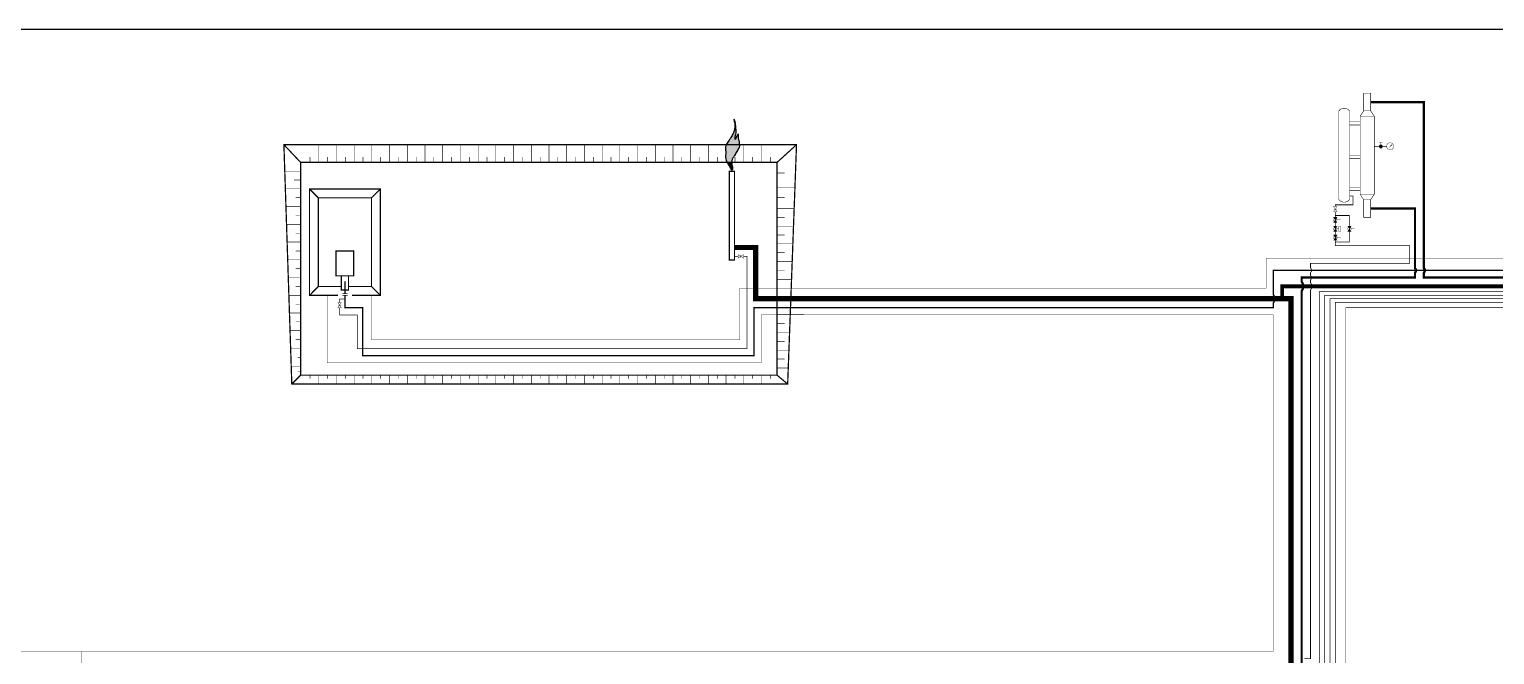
# Model space of a CAD drawing. Header units: millimetres. Extents: x 0 to 2500, y 0 to 1760.
# Drawn here: x 427 to 1254, y 1407 to 1760 of the extents above; entities that cross this region are included whole.
import ezdxf

# ---------------------------------------------------------------- set-up
doc = ezdxf.new("R2010")
doc.units = ezdxf.units.MM
doc.linetypes.add('ACAD_ISO04W100', pattern=[30, 24, -3, 0, -3])
for name, color, linetype in [('Емкости', 7, 'Continuous'), ('Задвижки 50', 7, 'Continuous'), ('Изм.приб.', 7, 'Continuous'), ('Краны 15', 7, 'Continuous'), ('Краны шар.пн.прив.50', 7, 'Continuous'), ('Краны шар.ручн.50', 7, 'Continuous'), ('Площадки', 7, 'Continuous'), ('Трубы 108', 7, 'Continuous'), ('Трубы 159', 7, 'Continuous'), ('Трубы 325', 7, 'Continuous'), ('Трубы 530', 7, 'Continuous'), ('Трубы 57', 7, 'Continuous'), ('Штрих пункт.', 7, 'ACAD_ISO04W100')]:
    doc.layers.add(name, color=color, linetype=linetype)

# ---------------------------------------------------------------- blocks, each defined once
blk = doc.blocks.new('Задвижка 50')
at = {"layer": 'Задвижки 50', "const_width": 0.2}
blk.add_lwpolyline([(3, -1), (3, 1), (0, -1), (0, 1)], close=True, dxfattribs=at)
blk.add_lwpolyline([(1.5, 1), (1.5, -1)], dxfattribs=at)
blk = doc.blocks.new('Пересеч. 159-108')
at = {"layer": 'Трубы 159'}
blk.add_lwpolyline([(-1.5, 0, 1.3, 1.3, -0.192582), (-1, -0.2, 1.3, 1.3, 0.192582), (0, -0.6, 1.3, 1.3, 0.192582), (1, -0.2, 1.3, 1.3, -0.192582), (1.5, 0, 0, 0, 0)], format="xyseb", dxfattribs=at)
blk = doc.blocks.new('Изм.приб.')
at = {"layer": 'Изм.приб.', "const_width": 0.2}
blk.add_lwpolyline([(-2, 0, 1), (2, 0, 1), (-2, 0, 0.780776)], format="xyb", dxfattribs=at)
at = {"layer": 'Изм.приб.', "const_width": 0.1}
blk.add_lwpolyline([(0.21, 0.21), (-0.71, -0.71)], dxfattribs=at)
at = {"layer": 'Изм.приб.'}
blk.add_solid([(0.01, 0.41), (1.41, 1.41), (0.41, 0.01)], dxfattribs=at)
blk = doc.blocks.new('Кран 15')
at = {"layer": 'Краны 15'}
blk.add_hatch(color=256, dxfattribs=at).paths.add_polyline_path([(-0.75, 0.75, 1), (0.75, 0.75, 1)])
at = {"layer": 'Краны 15', "const_width": 0.2}
for points in [[(-2.25, 1.75), (-2.25, -0.25)], [(-0.75, 0.75), (-2.25, 0.75)]]:
    blk.add_lwpolyline(points, dxfattribs=at)
at = {"layer": 'Краны 15'}
blk.add_lwpolyline([(-0.75, 0.75, 1), (0.75, 0.75, 1), (-0.75, 0.75, 1)], format="xyb", dxfattribs=at)
blk = doc.blocks.new('Кран шар.ручн.50 непрох.')
at = {"layer": 'Краны шар.ручн.50'}
h = blk.add_hatch(color=256, dxfattribs=at)
h.paths.add_polyline_path([(0, 1), (0, -1), (1.5, 0)])
h.paths.add_polyline_path([(1.5, 0), (3, -1), (3, 1)])
blk.add_hatch(color=256, dxfattribs=at).paths.add_polyline_path([(3, -1), (3, 1), (1.5, 0)])
at = {"layer": 'Краны шар.ручн.50', "const_width": 0.2}
blk.add_lwpolyline([(0, 1), (0, -1), (3, 1), (3, -1)], close=True, dxfattribs=at)
for points in [[(2.33, 0.55, 0.535184), (0.67, 0.55, 0.535184)], [(0.67, -0.55, 0.535184), (2.33, -0.55, 0.535184)]]:
    blk.add_lwpolyline(points, format="xyb", dxfattribs=at)
blk.add_lwpolyline([(1.5, 0), (1.5, 3)], dxfattribs=at)
blk = doc.blocks.new('Кран шар.пн.прив.50')
at = {"layer": 'Краны шар.пн.прив.50'}
h = blk.add_hatch(color=256, dxfattribs=at)
h.paths.add_polyline_path([(0, 1), (0, -1), (1.5, 0)])
h.paths.add_polyline_path([(3, -1), (3, 1), (1.5, 0)])
at = {"layer": 'Краны шар.пн.прив.50', "const_width": 0.2}
for points in [[(0, 3), (3, 3), (3, 2), (0, 2)], [(3, -1), (3, 1), (0, -1), (0, 1)]]:
    blk.add_lwpolyline(points, close=True, dxfattribs=at)
blk.add_lwpolyline([(0.5, 0, 1), (2.5, 0, 1), (0.5, 0, 4.236068)], format="xyb", dxfattribs=at)
blk.add_lwpolyline([(1.5, 2), (1.5, 0)], dxfattribs=at)
blk = doc.blocks.new('Пересеч. 108-325')
at = {"layer": 'Трубы 108', "const_width": 0.8}
blk.add_lwpolyline([(-2.5, 0, -0.192582), (-2, -0.2, 0.192582), (0, -1, 0.192582), (2, -0.2, -0.192582), (2.5, 0)], format="xyb", dxfattribs=at)
blk = doc.blocks.new('Пересеч. 159-325')
at = {"layer": 'Трубы 159', "const_width": 1.3}
blk.add_lwpolyline([(-3, 0, -0.140055), (-2.3, -0.2, 0.131327), (0, -0.9, 0.131327), (2.3, -0.2, -0.140055), (3, 0)], format="xyb", dxfattribs=at)
blk = doc.blocks.new('Пересеч. 57-108')
at = {"layer": 'Трубы 57', "const_width": 0.4}
blk.add_lwpolyline([(-1.4, 0, -0.236068), (-1, -0.2, 0.236068), (0, -0.7, 0.236068), (1, -0.2, -0.236068), (1.4, 0)], format="xyb", dxfattribs=at)
blk = doc.blocks.new('Пересеч. 57-219')
at = {"layer": 'Трубы 57', "const_width": 0.4}
blk.add_lwpolyline([(-2, 0, -0.236068), (-1.8, -0.1, 0.236068), (0, -1, 0.236068), (1.8, -0.1, -0.236068), (2, 0)], format="xyb", dxfattribs=at)

msp = doc.modelspace()

# ---------------------------------------------------------------- hatches: boundary and pattern name
at = {"layer": 'Площадки'}
h = msp.add_hatch(color=256, dxfattribs=at)
edge = h.paths.add_edge_path()
edge.add_spline(control_points=[(827.68, 1694.94), (827.65, 1695.25), (827.53, 1695.99), (827.42, 1697.25), (827.06, 1698.48), (826.9, 1699.61), (827, 1700.23), (827.03, 1701.01), (826.23, 1700.38), (825.96, 1699.61), (824.98, 1697.1), (825.12, 1698.87), (825.1, 1699.76), (825.6, 1700.95), (825.7, 1702.56), (825.55, 1704.37), (825.41, 1706.17), (825.19, 1707.63), (824.81, 1708.59), (824.68, 1709.07), (824.37, 1709.32), (824.47, 1708.73), (824.87, 1707.86), (825.07, 1705.72), (824.82, 1703.34), (823.93, 1701.09), (822.89, 1699.17), (821.57, 1697.2), (820.56, 1695.92), (820.11, 1695.01), (820.07, 1694.94)], knot_values=[14.781999, 14.781999, 14.781999, 14.781999, 15.705823, 17.003175, 18.55023, 19.618821, 20.236614, 20.687558, 21.263683, 22.165701, 24.167039, 25.006024, 25.902686, 27.12432, 28.699397, 30.716066, 32.569448, 34.105325, 35.166629, 35.541881, 35.743636, 35.967365, 36.728166, 39.322866, 41.744178, 44.009426, 46.487256, 48.302597, 51.126465, 51.347794, 51.347794, 51.347794, 51.347794], degree=3, periodic=0)
edge.add_line((820.07, 1694.94), (827.68, 1694.94))
edge = h.paths.add_edge_path()
edge.add_spline(control_points=[(823.36, 1684.94), (823.36, 1684.97), (823.38, 1685.35), (823.45, 1686.03), (823.65, 1687.24), (824.73, 1688.57), (825.93, 1690.49), (827.04, 1692.43), (827.7, 1693.99), (827.69, 1694.73), (827.68, 1694.94)], knot_values=[51.347794, 51.347794, 51.347794, 51.347794, 51.426724, 52.550953, 53.351803, 55.059628, 57.52681, 60.205521, 61.797478, 62.443748, 62.443748, 62.443748, 62.443748], degree=3, periodic=0)
edge.add_line((827.68, 1694.94), (820.07, 1694.94))
edge.add_spline(control_points=[(820.07, 1694.94), (819.89, 1694.56), (819.64, 1693.87), (819.58, 1692.5), (819.97, 1690.27), (819.38, 1687.46), (820.17, 1685.59), (820.52, 1684.94)], knot_values=[4.533742, 4.533742, 4.533742, 4.533742, 5.798672, 6.695338, 8.607537, 12.607537, 14.781999, 14.781999, 14.781999, 14.781999], degree=3, periodic=0)
edge.add_line((820.52, 1684.94), (823.36, 1684.94))
h = msp.add_hatch(color=256, dxfattribs=at)
edge = h.paths.add_edge_path()
edge.add_spline(control_points=[(820.52, 1684.94), (820.89, 1684.26), (821.78, 1682.96), (822.58, 1681.66), (822.77, 1680.94), (822.83, 1680.71), (824.34, 1680.61), (823.42, 1683.09), (823.33, 1684.29), (823.36, 1684.94)], knot_values=[62.443748, 62.443748, 62.443748, 62.443748, 64.741422, 66.97749, 66.97749, 66.97749, 67.689616, 69.826498, 71.884748, 71.884748, 71.884748, 71.884748], degree=3, periodic=0)
edge.add_line((823.36, 1684.94), (820.52, 1684.94))

# ---------------------------------------------------------------- linework, layer by layer
msp.add_lwpolyline([(0, 0), (2500, 0), (2500, 1760), (0, 1760)], close=True)
at = {"layer": 'Емкости', "const_width": 0.3}
for points in [[(1180, 1724), (1184, 1724), (1184, 1714), (1180, 1714)], [(1178, 1711), (1186, 1711), (1186, 1667), (1178, 1667)], [(1180, 1664), (1184, 1664), (1184, 1654), (1180, 1654)]]:
    msp.add_lwpolyline(points, close=True, dxfattribs=at)
for points in [[(1172, 1714, 0.5), (1166, 1714)], [(1166, 1664, 0.5), (1172, 1664)]]:
    msp.add_lwpolyline(points, format="xyb", dxfattribs=at)
for points in [[(1166, 1664), (1166, 1714)], [(1172, 1714), (1172, 1664)], [(1180, 1714), (1178, 1711)], [(1184, 1714), (1186, 1711)], [(1172, 1708), (1178, 1708)], [(1172, 1706), (1178, 1706)], [(1172, 1689), (1178, 1689)], [(1172, 1687), (1178, 1687)], [(1172, 1671), (1178, 1671)], [(1172, 1669), (1178, 1669)], [(1178, 1667), (1180, 1664)], [(1186, 1667), (1184, 1664)]]:
    msp.add_lwpolyline(points, dxfattribs=at)
at = {"layer": 'Площадки', "const_width": 0.7}
for points in [[(570.31, 1694.94), (574.77, 1559.94), (854.77, 1559.94), (859.77, 1694.94)], [(579.77, 1684.94), (848.77, 1684.94), (848.77, 1564.94), (579.77, 1564.94)], [(821.77, 1679.94), (824.77, 1679.94), (824.77, 1629.94), (821.77, 1629.94)], [(599.77, 1634.94), (609.77, 1634.94), (609.77, 1620.94), (599.77, 1620.94)], [(602.77, 1620.94), (606.77, 1620.94), (606.77, 1612.94), (602.77, 1612.94)]]:
    msp.add_lwpolyline(points, close=True, dxfattribs=at)
at = {"layer": 'Площадки'}
for points, const_width in [([(579.77, 1684.94), (570.31, 1694.94)], 0.7), ([(585, 1685), (585, 1688)], 0.3), ([(590, 1685), (590, 1695)], 0.3), ([(595, 1685), (595, 1688)], 0.3), ([(600, 1685), (600, 1695)], 0.3), ([(605, 1685), (605, 1688)], 0.3), ([(610, 1685), (610, 1695)], 0.3), ([(615, 1685), (615, 1688)], 0.3), ([(620, 1685), (620, 1695)], 0.3), ([(625, 1685), (625, 1688)], 0.3), ([(630, 1685), (630, 1695)], 0.3), ([(635, 1685), (635, 1688)], 0.3), ([(640, 1685), (640, 1695)], 0.3), ([(645, 1685), (645, 1688)], 0.3), ([(650, 1685), (650, 1695)], 0.3), ([(655, 1685), (655, 1688)], 0.3), ([(660, 1685), (660, 1695)], 0.3), ([(665, 1685), (665, 1688)], 0.3), ([(670, 1685), (670, 1695)], 0.3), ([(675, 1685), (675, 1688)], 0.3), ([(680, 1685), (680, 1695)], 0.3), ([(685, 1685), (685, 1688)], 0.3), ([(690, 1685), (690, 1695)], 0.3), ([(695, 1685), (695, 1688)], 0.3), ([(700, 1685), (700, 1695)], 0.3), ([(705, 1685), (705, 1688)], 0.3), ([(710, 1685), (710, 1695)], 0.3), ([(715, 1685), (715, 1688)], 0.3), ([(720, 1685), (720, 1695)], 0.3), ([(725, 1685), (725, 1688)], 0.3), ([(730, 1685), (730, 1695)], 0.3), ([(735, 1685), (735, 1688)], 0.3), ([(740, 1685), (740, 1695)], 0.3), ([(745, 1685), (745, 1688)], 0.3), ([(750, 1685), (750, 1695)], 0.3), ([(755, 1685), (755, 1688)], 0.3), ([(760, 1685), (760, 1695)], 0.3), ([(765, 1685), (765, 1688)], 0.3), ([(770, 1685), (770, 1695)], 0.3), ([(775, 1685), (775, 1688)], 0.3), ([(780, 1685), (780, 1695)], 0.3), ([(785, 1685), (785, 1688)], 0.3), ([(790, 1685), (790, 1695)], 0.3), ([(795, 1685), (795, 1688)], 0.3), ([(800, 1685), (800, 1695)], 0.3), ([(805, 1685), (805, 1688)], 0.3), ([(810, 1685), (810, 1695)], 0.3), ([(815, 1685), (815, 1688)], 0.3), ([(825, 1685), (825, 1688)], 0.3), ([(830, 1685), (830, 1695)], 0.3), ([(835, 1685), (835, 1688)], 0.3), ([(840, 1685), (840, 1695)], 0.3), ([(845, 1685), (845, 1688)], 0.3), ([(848.77, 1684.94), (859.77, 1694.94)], 0.7), ([(580, 1680), (570.8, 1680)], 0.3), ([(580, 1675), (576, 1675)], 0.3), ([(849, 1679), (853, 1679)], 0.3), ([(580, 1670), (571.13, 1670)], 0.3), ([(580, 1665), (577, 1665)], 0.3), ([(584.77, 1669.94), (589.77, 1664.94)], 0.7), ([(600.77, 1609.94), (584.77, 1609.94), (584.77, 1669.94), (624.77, 1669.94), (624.77, 1609.94), (608.77, 1609.94)], 0.7), ([(602.77, 1614.94), (589.77, 1614.94), (589.77, 1664.94), (619.77, 1664.94), (619.77, 1614.94), (606.77, 1614.94)], 0.7), ([(624.77, 1669.94), (619.77, 1664.94)], 0.7), ([(849, 1671), (858.88, 1671)], 0.3), ([(849, 1665), (853, 1665)], 0.3), ([(580, 1660), (571.46, 1660)], 0.3), ([(580, 1655), (577, 1655)], 0.3), ([(849, 1659), (858.44, 1659)], 0.3), ([(580, 1650), (571.79, 1650)], 0.3), ([(849, 1654), (853, 1654)], 0.3), ([(849, 1649), (858.07, 1649)], 0.3), ([(580, 1640), (572.12, 1640)], 0.3), ([(580, 1645), (577, 1645)], 0.3), ([(849, 1644), (853, 1644)], 0.3), ([(849, 1639), (857.7, 1639)], 0.3), ([(580, 1630), (572.45, 1630)], 0.3), ([(580, 1635), (577, 1635)], 0.3), ([(849, 1634), (853, 1634)], 0.3), ([(580, 1625), (577, 1625)], 0.3), ([(849, 1629), (857.33, 1629)], 0.3), ([(849, 1624), (853, 1624)], 0.3), ([(580, 1620), (572.79, 1620)], 0.3), ([(580, 1615), (577, 1615)], 0.3), ([(584.77, 1609.94), (589.77, 1614.94)], 0.7), ([(619.77, 1614.94), (624.77, 1609.94)], 0.7), ([(849, 1619), (856.96, 1619)], 0.3), ([(580, 1610), (573.12, 1610)], 0.3), ([(849, 1609), (864, 1609)], 0.3), ([(580, 1600), (573.45, 1600)], 0.3), ([(580, 1605), (577, 1605)], 0.3), ([(849, 1599), (864, 1599)], 0.3), ([(580, 1590), (573.78, 1590)], 0.3), ([(580, 1595), (577, 1595)], 0.3), ([(849, 1594), (853, 1594)], 0.3), ([(849, 1589), (855.84, 1589)], 0.3), ([(580, 1585), (577, 1585)], 0.3), ([(849, 1584), (853, 1584)], 0.3), ([(580, 1580), (574.11, 1580)], 0.3), ([(580, 1575), (578, 1575)], 0.3), ([(849, 1579), (855.47, 1579)], 0.3), ([(849, 1574), (853, 1574)], 0.3), ([(580, 1570), (574.44, 1570)], 0.3), ([(579.77, 1564.94), (574.77, 1559.94)], 0.7), ([(580, 1567), (578, 1567)], 0.3), ([(585, 1565), (585, 1563)], 0.3), ([(590, 1565), (590, 1560)], 0.3), ([(595, 1565), (595, 1563)], 0.3), ([(600, 1565), (600, 1560)], 0.3), ([(605, 1565), (605, 1563)], 0.3), ([(610, 1565), (610, 1560)], 0.3), ([(615, 1565), (615, 1563)], 0.3), ([(620, 1565), (620, 1560)], 0.3), ([(625, 1565), (625, 1563)], 0.3), ([(630, 1565), (630, 1560)], 0.3), ([(635, 1565), (635, 1563)], 0.3), ([(640, 1565), (640, 1560)], 0.3), ([(645, 1565), (645, 1563)], 0.3), ([(650, 1565), (650, 1560)], 0.3), ([(655, 1565), (655, 1563)], 0.3), ([(660, 1565), (660, 1560)], 0.3), ([(665, 1565), (665, 1563)], 0.3), ([(670, 1565), (670, 1560)], 0.3), ([(675, 1565), (675, 1563)], 0.3), ([(680, 1565), (680, 1560)], 0.3), ([(685, 1565), (685, 1563)], 0.3), ([(690, 1565), (690, 1560)], 0.3), ([(695, 1565), (695, 1563)], 0.3), ([(700, 1565), (700, 1560)], 0.3), ([(705, 1565), (705, 1563)], 0.3), ([(710, 1565), (710, 1560)], 0.3), ([(715, 1565), (715, 1563)], 0.3), ([(720, 1565), (720, 1560)], 0.3), ([(725, 1565), (725, 1563)], 0.3), ([(730, 1565), (730, 1560)], 0.3), ([(735, 1565), (735, 1563)], 0.3), ([(740, 1565), (740, 1560)], 0.3), ([(745, 1565), (745, 1563)], 0.3), ([(750, 1565), (750, 1560)], 0.3), ([(755, 1565), (755, 1563)], 0.3), ([(760, 1565), (760, 1560)], 0.3), ([(765, 1565), (765, 1563)], 0.3), ([(770, 1565), (770, 1560)], 0.3), ([(775, 1565), (775, 1563)], 0.3), ([(780, 1565), (780, 1560)], 0.3), ([(785, 1565), (785, 1563)], 0.3), ([(790, 1565), (790, 1560)], 0.3), ([(795, 1565), (795, 1563)], 0.3), ([(800, 1565), (800, 1560)], 0.3), ([(805, 1565), (805, 1563)], 0.3), ([(810, 1565), (810, 1560)], 0.3), ([(815, 1565), (815, 1563)], 0.3), ([(820, 1565), (820, 1560)], 0.3), ([(825, 1565), (825, 1563)], 0.3), ([(830, 1565), (830, 1560)], 0.3), ([(835, 1565), (835, 1563)], 0.3), ([(840, 1565), (840, 1560)], 0.3), ([(845, 1565), (845, 1563)], 0.3), ([(848.77, 1564.94), (854.77, 1559.94)], 0.7), ([(849, 1569), (855.1, 1569)], 0.3), ([(855, 1565), (855, 1563)], 0.3)]:
    msp.add_lwpolyline(points, dxfattribs=dict(at, const_width=const_width))
at = {"layer": 'Площадки', "start_tangent": (-0.254129, 0.96717), "end_tangent": (-0.254129, 0.96717)}
msp.add_spline([(822.77, 1680.94), (821.77, 1682.94), (819.77, 1686.94), (819.77, 1690.94), (819.61, 1692.85), (819.67, 1693.74), (820.17, 1695.14), (821.74, 1697.49), (822.75, 1699), (823.92, 1701.18), (824.71, 1703.31), (824.99, 1705.71), (824.65, 1708.28), (824.43, 1709.01), (824.43, 1709.24), (824.59, 1709.12), (824.76, 1708.79), (825.1, 1707.78), (825.38, 1706.27), (825.55, 1704.42), (825.66, 1702.41), (825.49, 1700.85), (825.15, 1699.67), (825.1, 1698.78), (825.1, 1697.94), (825.99, 1699.73), (826.44, 1700.51), (826.95, 1700.79), (827, 1700.34), (826.95, 1699.73), (827.06, 1698.66), (827.39, 1697.15), (827.56, 1695.87), (827.67, 1694.3), (827.17, 1692.79), (825.88, 1690.44), (824.54, 1688.37), (823.64, 1686.92), (823.48, 1686.14), (823.36, 1685.02), (823.59, 1682.89), (823.46, 1680.76), (822.77, 1680.94)], degree=3, dxfattribs=at)
at = {"layer": 'Трубы 108'}
for points, const_width in [([(1129, 1610.5), (1129, 1624), (1298.6, 1624)], 0.8), ([(604.77, 1617.94), (604.77, 1610.94)], 0.8), ([(606.27, 1610.94), (603.27, 1610.94)], 0.3), ([(606.27, 1609.94), (603.27, 1609.94)], 0.3), ([(604.77, 1609.94), (604.77, 1602.94), (614.77, 1602.94), (614.77, 1575.94), (835.77, 1575.94), (835.77, 1603), (1129, 1603), (1129, 1605.5)], 0.8)]:
    msp.add_lwpolyline(points, dxfattribs=dict(at, const_width=const_width))
at = {"layer": 'Трубы 159', "const_width": 1.3}
for points in [[(1184, 1719), (1214, 1719), (1214, 1625.5)], [(1209, 1625.5), (1209, 1659), (1184, 1659)], [(1214, 1622.5), (1214, 1620), (1291, 1620)]]:
    msp.add_lwpolyline(points, dxfattribs=at)
at = {"layer": 'Трубы 159'}
for points in [[(1209, 1622.5, 1.3, 1.3, 0), (1209, 1620, 1.3, 1.3, 0), (1145, 1620, 1.3, 1.3, 0), (1145, 1618, 1.3, 1.3, 0)], [(1145, 1612, 1.3, 1.3, 0), (1145, 1401, 1.3, 1.3, 0), (1142, 1401, 0, 0, 0)]]:
    msp.add_lwpolyline(points, format="xyseb", dxfattribs=at)
at = {"layer": 'Трубы 325', "const_width": 2.2}
msp.add_lwpolyline([(1134, 1608), (1134, 1615), (1360, 1615)], dxfattribs=at)
at = {"layer": 'Трубы 530'}
msp.add_lwpolyline([(824.77, 1636.94, 3, 3, 0), (836.77, 1636.94, 3, 3, 0), (836.77, 1608, 3, 3, 0), (1139, 1608, 3, 3, 0), (1139, 1395, 3, 3, 0), (985, 1395, 0, 0, 0)], format="xyseb", dxfattribs=at)
at = {"layer": 'Трубы 57'}
for points in [[(1164, 1374, 0.4, 0.4, 0), (1164, 1606, 0.4, 0.4, 0), (1395, 1606, 0.4, 0.4, 0), (1395, 1719, 0, 0, 0)], [(1150, 1625.4, 0.4, 0.4, 0), (1150, 1628, 0.4, 0.4, 0), (1206, 1628, 0.4, 0.4, 0), (1206, 1638, 0.4, 0.4, 0), (1164, 1638, 0.4, 0.4, 0), (1164, 1641, 0, 0, 0)], [(1161, 1374, 0.4, 0.4, 0), (1161, 1608, 0.4, 0.4, 0), (1378.5, 1608, 0.4, 0.4, 0), (1378.5, 1618.4, 0, 0, 0)], [(1333.5, 1613, 0.4, 0.4, 0), (1333.5, 1612, 0.4, 0.4, 0), (1155, 1612, 0.4, 0.4, 0), (1155, 1374, 0, 0, 0)], [(1351, 1613, 0.4, 0.4, 0), (1351, 1610, 0.4, 0.4, 0), (1158, 1610, 0.4, 0.4, 0), (1158, 1374, 0, 0, 0)]]:
    msp.add_lwpolyline(points, format="xyseb", dxfattribs=at)
at = {"layer": 'Трубы 57', "const_width": 0.4}
for points in [[(1186, 1694), (1193, 1694)], [(1164, 1660), (1164, 1661), (1174, 1661), (1174, 1666), (1172, 1666)], [(1164, 1654), (1164, 1657)], [(1164, 1655), (1172, 1655), (1172, 1649)], [(1164, 1649), (1164, 1651)], [(1164, 1644), (1164, 1646)], [(1172, 1646), (1172, 1640), (1164, 1640)], [(601.77, 1602.94), (601.77, 1598.94), (611.77, 1598.94), (611.77, 1579.94), (831.77, 1579.94), (831.77, 1631.94), (829.77, 1631.94)], [(826.77, 1631.94), (824.77, 1631.94)], [(1150, 1621.4), (1150, 1622.6)], [(1150, 1617), (1150, 1618.6)], [(604.77, 1607.94), (601.77, 1607.94), (601.77, 1605.94)], [(1146.6, 1405), (1150, 1405), (1150, 1613)]]:
    msp.add_lwpolyline(points, dxfattribs=at)
at = {"layer": 'Штрих пункт.'}
msp.add_lwpolyline([(619.77, 1609.94, 0.2, 0.2, 0), (619.77, 1584.94, 0.2, 0.2, 0), (827.77, 1584.94, 0.2, 0.2, 0), (827.77, 1614, 0.2, 0.2, 0), (1125, 1614, 0.2, 0.2, 0), (1125, 1631, 0.2, 0.2, 0), (1286, 1631, 0.2, 0.2, 0), (1286, 1603, 0.2, 0.2, 0), (1170, 1603, 0.2, 0.2, 0), (1170, 1381, 0.2, 0.2, 0), (456, 1381, 0, 0, 0)], format="xyseb", dxfattribs=at)
at = {"layer": 'Штрих пункт.', "ltscale": 0.7}
msp.add_lwpolyline([(456, 1409, 0.2, 0.2, 0), (1129, 1409, 0.2, 0.2, 0), (1129, 1599, 0.2, 0.2, 0), (839.77, 1599, 0.2, 0.2, 0), (839.77, 1571.94, 0.2, 0.2, 0), (594.77, 1571.94, 0.2, 0.2, 0), (594.77, 1609.94, 0, 0, 0)], format="xyseb", dxfattribs=at)
at = {"layer": 'Штрих пункт.', "ltscale": 0.7, "const_width": 0.2}
msp.add_lwpolyline([(385, 1409), (385, 1218), (395, 1218), (395, 1381), (420, 1381), (420, 1082), (413, 1082), (413, 1072), (430, 1072), (430, 1381), (456, 1381), (456, 1409)], close=True, dxfattribs=at)

# ---------------------------------------------------------------- block references
at = {"layer": 'Задвижки 50', "rotation": 270}
for p in [(1164, 1660), (601.77, 1605.94)]:
    msp.add_blockref('Задвижка 50', p, dxfattribs=at)
at = {"layer": 'Изм.приб.'}
msp.add_blockref('Изм.приб.', (1195, 1694), dxfattribs=at)
at = {"layer": 'Краны 15', "rotation": 270}
msp.add_blockref('Кран 15', (1189, 1694), dxfattribs=at)
at = {"layer": 'Краны шар.пн.прив.50', "rotation": 270}
msp.add_blockref('Кран шар.пн.прив.50', (1164, 1649), dxfattribs=at)
at = {"layer": 'Краны шар.ручн.50', "rotation": 270}
for p in [(1164, 1654), (1172, 1649), (1164, 1644)]:
    msp.add_blockref('Кран шар.ручн.50 непрох.', p, dxfattribs=at)
at = {"layer": 'Трубы 108', "rotation": 90}
msp.add_blockref('Пересеч. 108-325', (1129, 1608), dxfattribs=at)
at = {"layer": 'Трубы 159', "rotation": 90}
for name, p in [('Пересеч. 159-108', (1209, 1624)), ('Пересеч. 159-108', (1214, 1624)), ('Пересеч. 159-325', (1145, 1615))]:
    msp.add_blockref(name, p, dxfattribs=at)
at = {"layer": 'Трубы 57'}
msp.add_blockref('Задвижка 50', (826.77, 1631.94), dxfattribs=at)
at = {"layer": 'Трубы 57', "rotation": 90}
for name, p in [('Пересеч. 57-108', (1150, 1624)), ('Пересеч. 57-108', (1150, 1620)), ('Пересеч. 57-219', (1150, 1615))]:
    msp.add_blockref(name, p, dxfattribs=at)

doc.saveas('drawing.dxf')
